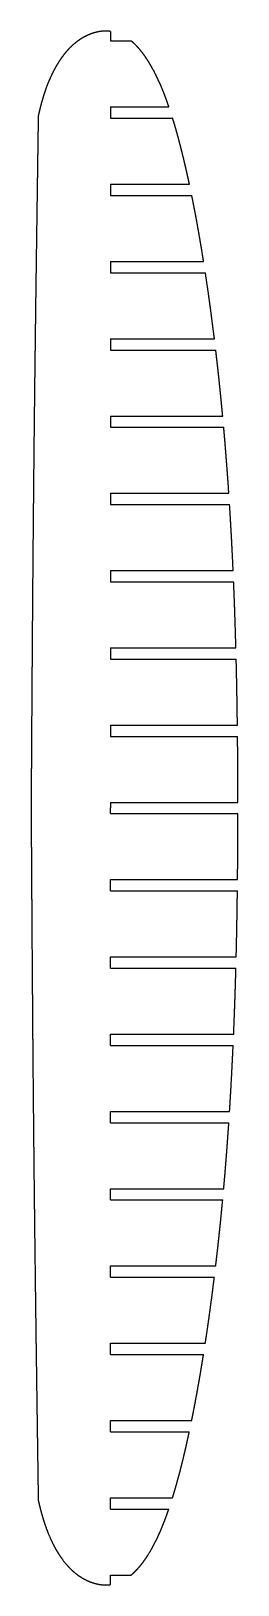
# Model space of a CAD drawing. Header units: metres. Extents: x 0 to 70, y -261 to 261.
import ezdxf

# ---------------------------------------------------------------- set-up
doc = ezdxf.new("R2010")
doc.units = ezdxf.units.M

msp = doc.modelspace()

# ---------------------------------------------------------------- linework, layer by layer
for p, q in [((26.92, 258.1, 951), (33.91, 258.1, 951)), ((26.92, 235.9, 951), (46.6, 235.9, 951)), ((26.92, 232.1, 951), (47.84, 232.1, 951)), ((26.92, 209.9, 951), (53.49, 209.9, 951)), ((26.92, 206.1, 951), (54.28, 206.1, 951)), ((26.92, 183.9, 951), (58.25, 183.9, 951)), ((26.92, 180.1, 951), (58.85, 180.1, 951)), ((26.92, 157.9, 951), (61.89, 157.9, 951)), ((26.92, 154.1, 951), (62.35, 154.1, 951)), ((26.92, 131.9, 951), (64.68, 131.9, 951)), ((26.92, 128.1, 951), (65.03, 128.1, 951)), ((26.92, 105.9, 951), (66.75, 105.9, 951)), ((26.92, 102.1, 951), (67, 102.1, 951)), ((26.92, 79.9, 951), (68.2, 79.9, 951)), ((26.92, 76.1, 951), (68.36, 76.1, 951)), ((26.92, 53.9, 951), (69.13, 53.9, 951)), ((26.92, 50.1, 951), (69.23, 50.1, 951)), ((26.92, 27.9, 951), (69.63, 27.9, 951)), ((26.92, 24.1, 951), (69.68, 24.1, 951)), ((26.92, 1.9, 951), (69.8, 1.9, 951)), ((26.92, -1.9, 951), (69.8, -1.9, 951)), ((26.92, -24.1, 951), (69.68, -24.1, 951)), ((26.92, -27.9, 951), (69.63, -27.9, 951)), ((26.92, -50.1, 951), (69.23, -50.1, 951)), ((26.92, -53.9, 951), (69.13, -53.9, 951)), ((26.92, -76.1, 951), (68.37, -76.1, 951)), ((26.92, -79.9, 951), (68.2, -79.9, 951)), ((26.92, -102.1, 951), (67, -102.1, 951)), ((26.92, -105.9, 951), (66.75, -105.9, 951)), ((26.92, -128.1, 951), (65.02, -128.1, 951)), ((26.92, -131.9, 951), (64.68, -131.9, 951)), ((26.92, -154.1, 951), (62.33, -154.1, 951)), ((26.92, -157.9, 951), (61.87, -157.9, 951)), ((26.92, -180.1, 951), (58.82, -180.1, 951)), ((26.92, -183.9, 951), (58.23, -183.9, 951)), ((26.92, -206.1, 951), (54.24, -206.1, 951)), ((26.92, -209.9, 951), (53.45, -209.9, 951)), ((26.92, -232.1, 951), (47.8, -232.1, 951)), ((26.92, -235.9, 951), (46.56, -235.9, 951)), ((26.92, -258.1, 951), (33.88, -258.1, 951))]:
    msp.add_line(p, q)
for points, knots in [([(26.92, 261.32, 951), (26.33, 261.4, 951), (25.74, 261.45, 951), (25.14, 261.46, 951), (24.55, 261.43, 951), (23.96, 261.38, 951), (23.37, 261.29, 951), (22.78, 261.18, 951), (21.99, 260.99, 951), (21.77, 260.94, 951), (21.55, 260.88, 951), (21.33, 260.81, 951), (21.12, 260.74, 951), (20.9, 260.67, 951), (20.68, 260.6, 951), (19.75, 260.26, 951), (19.04, 259.96, 951), (18.34, 259.63, 951), (17.67, 259.26, 951), (17.01, 258.86, 951), (16.37, 258.43, 951), (15.75, 257.98, 951), (14.33, 256.84, 951), (13.55, 256.13, 951), (12.81, 255.39, 951), (12.1, 254.61, 951), (11.43, 253.79, 951), (10.8, 252.96, 951), (10.2, 252.09, 951), (9.03, 250.29, 951), (8.47, 249.35, 951), (7.94, 248.39, 951), (7.44, 247.42, 951), (6.97, 246.43, 951), (6.53, 245.43, 951), (6.11, 244.42, 951), (5.21, 242.11, 951), (4.75, 240.81, 951), (4.32, 239.49, 951), (3.92, 238.17, 951), (3.56, 236.84, 951), (3.22, 235.5, 951), (2.9, 234.15, 951), (2.61, 232.8, 951)], [0, 0, 0, 0, 0, 0, 0, 0, 0, 0.117479, 0.117479, 0.117479, 0.117479, 0.117479, 0.117479, 0.117479, 0.162038, 0.162038, 0.162038, 0.162038, 0.162038, 0.162038, 0.162038, 0.312012, 0.312012, 0.312012, 0.312012, 0.312012, 0.312012, 0.312012, 0.51696, 0.51696, 0.51696, 0.51696, 0.51696, 0.51696, 0.51696, 0.730572, 0.730572, 0.730572, 0.730572, 0.730572, 0.730572, 0.730572, 1, 1, 1, 1, 1, 1, 1, 1, 1]), ([(46.6, 235.9, 951), (46.59, 235.93, 951), (46.58, 235.96, 951), (46.57, 235.99, 951), (46.56, 236.03, 951), (46.55, 236.06, 951), (46.54, 236.09, 951), (46.53, 236.12, 951), (46.31, 236.74, 951), (46.11, 237.33, 951), (45.9, 237.92, 951), (45.69, 238.5, 951), (45.47, 239.08, 951), (45.25, 239.67, 951), (45.02, 240.25, 951), (44.4, 241.81, 951), (44, 242.79, 951), (43.58, 243.77, 951), (43.15, 244.73, 951), (42.7, 245.69, 951), (42.23, 246.65, 951), (41.75, 247.59, 951), (40.82, 249.3, 951), (40.39, 250.07, 951), (39.94, 250.83, 951), (39.47, 251.59, 951), (38.99, 252.33, 951), (38.48, 253.05, 951), (37.95, 253.77, 951), (37.01, 254.96, 951), (36.61, 255.44, 951), (36.19, 255.92, 951), (35.76, 256.39, 951), (35.32, 256.84, 951), (34.86, 257.28, 951), (34.39, 257.7, 951), (33.91, 258.1, 951)], [0, 0, 0, 0, 0, 0, 0, 0, 0, 0.010273, 0.010273, 0.010273, 0.010273, 0.010273, 0.010273, 0.010273, 0.202887, 0.202887, 0.202887, 0.202887, 0.202887, 0.202887, 0.202887, 0.530626, 0.530626, 0.530626, 0.530626, 0.530626, 0.530626, 0.530626, 0.804406, 0.804406, 0.804406, 0.804406, 0.804406, 0.804406, 0.804406, 1, 1, 1, 1, 1, 1, 1, 1, 1]), ([(2.61, 232.8, 951), (2.61, 232.8, 951), (2.61, 232.8, 951), (2.61, 232.8, 951), (2.61, 232.8, 951), (2.62, 232.8, 951), (2.61, 232.8, 951), (2.61, 232.8, 951), (2.61, 232.8, 951), (2.61, 232.8, 951), (2.61, 232.8, 951), (2.61, 232.79, 951), (2.61, 232.79, 951), (2.61, 232.78, 951), (2.61, 232.77, 951), (2.61, 232.75, 951), (2.61, 232.74, 951), (2.61, 232.73, 951), (2.61, 232.71, 951), (2.61, 232.69, 951), (2.61, 232.67, 951), (2.61, 232.64, 951), (2.61, 232.59, 951), (2.61, 232.57, 951), (2.61, 232.55, 951), (2.61, 232.53, 951), (2.61, 232.5, 951), (2.61, 232.48, 951), (2.61, 232.45, 951), (2.61, 232.38, 951), (2.61, 232.33, 951), (2.61, 232.28, 951), (2.61, 232.22, 951), (2.61, 232.17, 951), (2.61, 232.1, 951), (2.6, 232.04, 951), (2.6, 231.89, 951), (2.6, 231.8, 951), (2.6, 231.71, 951), (2.6, 231.62, 951), (2.6, 231.51, 951), (2.6, 231.4, 951), (2.59, 231.29, 951), (2.59, 230.95, 951), (2.59, 230.73, 951), (2.58, 230.51, 951), (2.58, 230.29, 951), (2.58, 230.07, 951), (2.57, 229.86, 951), (2.57, 229.64, 951), (2.56, 229.06, 951), (2.56, 228.69, 951), (2.55, 228.33, 951), (2.55, 227.97, 951), (2.54, 227.61, 951), (2.54, 227.25, 951), (2.53, 226.88, 951), (2.51, 225.75, 951), (2.5, 224.98, 951), (2.49, 224.21, 951), (2.48, 223.44, 951), (2.47, 222.67, 951), (2.46, 221.9, 951), (2.45, 221.12, 951), (2.43, 219.83, 951), (2.42, 219.3, 951), (2.41, 218.75, 951), (2.41, 218.18, 951), (2.4, 217.59, 951), (2.39, 216.98, 951), (2.38, 216.36, 951), (2.37, 215.38, 951), (2.36, 215.05, 951), (2.36, 214.71, 951), (2.35, 214.37, 951), (2.35, 214.04, 951), (2.34, 213.7, 951), (2.34, 213.36, 951), (2.33, 212.61, 951), (2.32, 212.19, 951), (2.31, 211.77, 951), (2.31, 211.34, 951), (2.3, 210.9, 951), (2.3, 210.45, 951), (2.29, 210, 951), (2.25, 207.32, 951), (2.22, 205.1, 951), (2.19, 202.87, 951), (2.16, 200.64, 951), (2.13, 198.42, 951), (2.09, 196.19, 951), (2.06, 193.97, 951), (1.96, 186.37, 951), (1.88, 181.01, 951), (1.81, 175.64, 951), (1.74, 170.28, 951), (1.67, 164.91, 951), (1.6, 159.55, 951), (1.54, 154.18, 951), (1.42, 144.8, 951), (1.38, 140.78, 951), (1.33, 136.76, 951), (1.28, 132.74, 951), (1.24, 128.72, 951), (1.19, 124.71, 951), (1.15, 120.69, 951), (1.07, 112.54, 951), (1.03, 108.4, 951), (0.99, 104.26, 951), (0.95, 100.13, 951), (0.91, 95.99, 951), (0.87, 91.86, 951), (0.84, 87.72, 951), (0.77, 80.39, 951), (0.75, 77.19, 951), (0.72, 73.99, 951), (0.7, 70.79, 951), (0.67, 67.59, 951), (0.65, 64.39, 951), (0.62, 61.2, 951), (0.58, 55.24, 951), (0.56, 52.48, 951), (0.54, 49.72, 951), (0.52, 46.97, 951), (0.5, 44.21, 951), (0.48, 41.45, 951), (0.46, 38.69, 951), (0.43, 34.06, 951), (0.42, 32.18, 951), (0.41, 30.31, 951), (0.4, 28.43, 951), (0.38, 26.55, 951), (0.37, 24.68, 951), (0.36, 22.8, 951), (0.34, 20.19, 951), (0.34, 19.47, 951), (0.34, 18.78, 951), (0.33, 18.1, 951), (0.33, 17.44, 951), (0.32, 16.8, 951), (0.32, 16.18, 951), (0.31, 14.99, 951), (0.31, 14.41, 951), (0.3, 13.83, 951), (0.3, 13.24, 951), (0.3, 12.66, 951), (0.29, 12.08, 951), (0.29, 11.49, 951), (0.28, 10.23, 951), (0.28, 9.56, 951), (0.27, 8.88, 951), (0.27, 8.21, 951), (0.26, 7.53, 951), (0.26, 6.86, 951), (0.26, 6.18, 951), (0.25, 5.16, 951), (0.25, 4.82, 951), (0.24, 4.47, 951), (0.24, 4.13, 951), (0.24, 3.78, 951), (0.24, 3.44, 951), (0.24, 3.09, 951), (0.23, 2.56, 951), (0.23, 2.38, 951), (0.23, 2.21, 951), (0.23, 2.05, 951), (0.23, 1.89, 951), (0.23, 1.75, 951), (0.23, 1.62, 951), (0.22, 1.36, 951), (0.22, 1.25, 951), (0.22, 1.14, 951), (0.22, 1.03, 951), (0.22, 0.94, 951), (0.22, 0.85, 951), (0.22, 0.77, 951), (0.22, 0.65, 951), (0.22, 0.62, 951), (0.22, 0.58, 951), (0.22, 0.55, 951), (0.22, 0.52, 951), (0.22, 0.49, 951), (0.22, 0.46, 951), (0.22, 0.38, 951), (0.22, 0.34, 951), (0.22, 0.3, 951), (0.22, 0.27, 951), (0.22, 0.24, 951), (0.22, 0.21, 951), (0.22, 0.18, 951), (0.22, 0.13, 951), (0.22, 0.11, 951), (0.22, 0.09, 951), (0.22, 0.08, 951), (0.22, 0.06, 951), (0.22, 0.05, 951), (0.22, 0.04, 951), (0.22, 0.03, 951), (0.22, 0.02, 951), (0.22, 0.01, 951), (0.22, 0.01, 951), (0.22, 0, 951), (0.22, 0, 951), (0.22, 0, 951), (0.22, 0, 951), (0.22, 0, 951), (0.22, 0, 951), (0.22, 0, 951), (0.22, 0, 951), (0.22, 0, 951), (0.22, -0.01, 951), (0.22, -0.02, 951), (0.22, -0.03, 951), (0.22, -0.03, 951), (0.22, -0.05, 951), (0.22, -0.06, 951), (0.22, -0.08, 951), (0.22, -0.1, 951), (0.22, -0.14, 951), (0.22, -0.17, 951), (0.22, -0.2, 951), (0.22, -0.24, 951), (0.22, -0.28, 951), (0.22, -0.32, 951), (0.22, -0.37, 951), (0.22, -0.47, 951), (0.22, -0.52, 951), (0.22, -0.57, 951), (0.22, -0.63, 951), (0.22, -0.69, 951), (0.22, -0.76, 951), (0.22, -0.83, 951), (0.22, -0.98, 951), (0.22, -1.06, 951), (0.22, -1.14, 951), (0.22, -1.23, 951), (0.22, -1.33, 951), (0.23, -1.43, 951), (0.23, -1.54, 951), (0.23, -1.87, 951), (0.23, -2.09, 951), (0.23, -2.31, 951), (0.23, -2.52, 951), (0.23, -2.74, 951), (0.24, -2.96, 951), (0.24, -3.18, 951), (0.24, -3.77, 951), (0.24, -4.13, 951), (0.24, -4.49, 951), (0.25, -4.86, 951), (0.25, -5.22, 951), (0.25, -5.58, 951), (0.25, -5.95, 951), (0.26, -7.09, 951), (0.27, -7.86, 951), (0.27, -8.64, 951), (0.28, -9.41, 951), (0.28, -10.19, 951), (0.29, -10.96, 951), (0.29, -11.74, 951), (0.3, -13.03, 951), (0.3, -13.57, 951), (0.31, -14.13, 951), (0.31, -14.7, 951), (0.31, -15.29, 951), (0.32, -15.9, 951), (0.32, -16.52, 951), (0.33, -17.5, 951), (0.33, -17.84, 951), (0.33, -18.18, 951), (0.33, -18.52, 951), (0.34, -18.86, 951), (0.34, -19.2, 951), (0.34, -19.54, 951), (0.34, -20.29, 951), (0.35, -20.71, 951), (0.35, -21.14, 951), (0.35, -21.57, 951), (0.36, -22.01, 951), (0.36, -22.46, 951), (0.36, -22.91, 951), (0.38, -25.51, 951), (0.39, -27.66, 951), (0.41, -29.81, 951), (0.42, -31.96, 951), (0.43, -34.11, 951), (0.45, -36.26, 951), (0.46, -38.41, 951), (0.51, -45.92, 951), (0.55, -51.27, 951), (0.59, -56.63, 951), (0.63, -61.99, 951), (0.67, -67.35, 951), (0.71, -72.71, 951), (0.75, -78.07, 951), (0.83, -87.56, 951), (0.87, -91.69, 951), (0.91, -95.83, 951), (0.95, -99.96, 951), (0.98, -104.1, 951), (1.02, -108.23, 951), (1.07, -112.37, 951), (1.15, -120.52, 951), (1.19, -124.54, 951), (1.24, -128.56, 951), (1.28, -132.58, 951), (1.33, -136.6, 951), (1.37, -140.61, 951), (1.42, -144.63, 951), (1.51, -151.85, 951), (1.55, -155.05, 951), (1.59, -158.26, 951), (1.63, -161.46, 951), (1.67, -164.66, 951), (1.71, -167.86, 951), (1.75, -171.06, 951), (1.83, -177.11, 951), (1.87, -179.95, 951), (1.91, -182.8, 951), (1.95, -185.65, 951), (1.99, -188.49, 951), (2.03, -191.34, 951), (2.07, -194.19, 951), (2.13, -198.9, 951), (2.16, -200.77, 951), (2.18, -202.64, 951), (2.21, -204.51, 951), (2.24, -206.38, 951), (2.26, -208.24, 951), (2.29, -210.11, 951), (2.33, -212.71, 951), (2.34, -213.42, 951), (2.35, -214.11, 951), (2.36, -214.79, 951), (2.37, -215.44, 951), (2.38, -216.08, 951), (2.38, -216.7, 951), (2.4, -217.88, 951), (2.41, -218.46, 951), (2.42, -219.04, 951), (2.43, -219.62, 951), (2.44, -220.2, 951), (2.44, -220.79, 951), (2.45, -221.37, 951), (2.47, -222.62, 951), (2.48, -223.29, 951), (2.49, -223.96, 951), (2.5, -224.64, 951), (2.51, -225.31, 951), (2.52, -225.98, 951), (2.53, -226.65, 951), (2.54, -227.67, 951), (2.55, -228.01, 951), (2.55, -228.35, 951), (2.56, -228.7, 951), (2.56, -229.04, 951), (2.57, -229.38, 951), (2.57, -229.73, 951), (2.58, -230.26, 951), (2.58, -230.44, 951), (2.58, -230.61, 951), (2.59, -230.77, 951), (2.59, -230.92, 951), (2.59, -231.06, 951), (2.59, -231.2, 951), (2.6, -231.45, 951), (2.6, -231.56, 951), (2.6, -231.67, 951), (2.6, -231.78, 951), (2.6, -231.87, 951), (2.6, -231.96, 951), (2.6, -232.04, 951), (2.61, -232.15, 951), (2.61, -232.19, 951), (2.61, -232.23, 951), (2.61, -232.26, 951), (2.61, -232.29, 951), (2.61, -232.32, 951), (2.61, -232.35, 951), (2.61, -232.42, 951), (2.61, -232.46, 951), (2.61, -232.5, 951), (2.61, -232.54, 951), (2.61, -232.57, 951), (2.61, -232.6, 951), (2.61, -232.62, 951), (2.61, -232.67, 951), (2.61, -232.69, 951), (2.61, -232.71, 951), (2.61, -232.73, 951), (2.61, -232.74, 951), (2.61, -232.75, 951), (2.61, -232.76, 951), (2.61, -232.78, 951), (2.61, -232.78, 951), (2.61, -232.79, 951), (2.61, -232.79, 951), (2.61, -232.79, 951), (2.61, -232.8, 951), (2.61, -232.8, 951), (2.61, -232.8, 951), (2.62, -232.8, 951), (2.62, -232.8, 951), (2.62, -232.8, 951), (2.61, -232.8, 951), (2.61, -232.8, 951), (2.61, -232.8, 951), (2.61, -232.8, 951)], [0, 0, 0, 0, 0, 0, 0, 0, 0, 0.002268, 0.002268, 0.002268, 0.002268, 0.002268, 0.002268, 0.002268, 0.004638, 0.004638, 0.004638, 0.004638, 0.004638, 0.004638, 0.004638, 0.007244, 0.007244, 0.007244, 0.007244, 0.007244, 0.007244, 0.007244, 0.008903, 0.008903, 0.008903, 0.008903, 0.008903, 0.008903, 0.008903, 0.011272, 0.011272, 0.011272, 0.011272, 0.011272, 0.011272, 0.011272, 0.013879, 0.013879, 0.013879, 0.013879, 0.013879, 0.013879, 0.013879, 0.018485, 0.018485, 0.018485, 0.018485, 0.018485, 0.018485, 0.018485, 0.026121, 0.026121, 0.026121, 0.026121, 0.026121, 0.026121, 0.026121, 0.04237, 0.04237, 0.04237, 0.04237, 0.04237, 0.04237, 0.04237, 0.053311, 0.053311, 0.053311, 0.053311, 0.053311, 0.053311, 0.053311, 0.05906, 0.05906, 0.05906, 0.05906, 0.05906, 0.05906, 0.05906, 0.066096, 0.066096, 0.066096, 0.066096, 0.066096, 0.066096, 0.066096, 0.100424, 0.100424, 0.100424, 0.100424, 0.100424, 0.100424, 0.100424, 0.183157, 0.183157, 0.183157, 0.183157, 0.183157, 0.183157, 0.183157, 0.245112, 0.245112, 0.245112, 0.245112, 0.245112, 0.245112, 0.245112, 0.308874, 0.308874, 0.308874, 0.308874, 0.308874, 0.308874, 0.308874, 0.358194, 0.358194, 0.358194, 0.358194, 0.358194, 0.358194, 0.358194, 0.400712, 0.400712, 0.400712, 0.400712, 0.400712, 0.400712, 0.400712, 0.429648, 0.429648, 0.429648, 0.429648, 0.429648, 0.429648, 0.429648, 0.440972, 0.440972, 0.440972, 0.440972, 0.440972, 0.440972, 0.440972, 0.451917, 0.451917, 0.451917, 0.451917, 0.451917, 0.451917, 0.451917, 0.46458, 0.46458, 0.46458, 0.46458, 0.46458, 0.46458, 0.46458, 0.471061, 0.471061, 0.471061, 0.471061, 0.471061, 0.471061, 0.471061, 0.474627, 0.474627, 0.474627, 0.474627, 0.474627, 0.474627, 0.474627, 0.478193, 0.478193, 0.478193, 0.478193, 0.478193, 0.478193, 0.478193, 0.479976, 0.479976, 0.479976, 0.479976, 0.479976, 0.479976, 0.479976, 0.482948, 0.482948, 0.482948, 0.482948, 0.482948, 0.482948, 0.482948, 0.48592, 0.48592, 0.48592, 0.48592, 0.48592, 0.48592, 0.48592, 0.489075, 0.489075, 0.489075, 0.489075, 0.489075, 0.489075, 0.489075, 0.492074, 0.492074, 0.492074, 0.492074, 0.492074, 0.492074, 0.492074, 0.495045, 0.495045, 0.495045, 0.495045, 0.495045, 0.495045, 0.495045, 0.498017, 0.498017, 0.498017, 0.498017, 0.498017, 0.498017, 0.498017, 0.500493, 0.500493, 0.500493, 0.500493, 0.500493, 0.500493, 0.500493, 0.502969, 0.502969, 0.502969, 0.502969, 0.502969, 0.502969, 0.502969, 0.507782, 0.507782, 0.507782, 0.507782, 0.507782, 0.507782, 0.507782, 0.515763, 0.515763, 0.515763, 0.515763, 0.515763, 0.515763, 0.515763, 0.532743, 0.532743, 0.532743, 0.532743, 0.532743, 0.532743, 0.532743, 0.544177, 0.544177, 0.544177, 0.544177, 0.544177, 0.544177, 0.544177, 0.550184, 0.550184, 0.550184, 0.550184, 0.550184, 0.550184, 0.550184, 0.557537, 0.557537, 0.557537, 0.557537, 0.557537, 0.557537, 0.557537, 0.592002, 0.592002, 0.592002, 0.592002, 0.592002, 0.592002, 0.592002, 0.677945, 0.677945, 0.677945, 0.677945, 0.677945, 0.677945, 0.677945, 0.744258, 0.744258, 0.744258, 0.744258, 0.744258, 0.744258, 0.744258, 0.808718, 0.808718, 0.808718, 0.808718, 0.808718, 0.808718, 0.808718, 0.860056, 0.860056, 0.860056, 0.860056, 0.860056, 0.860056, 0.860056, 0.905722, 0.905722, 0.905722, 0.905722, 0.905722, 0.905722, 0.905722, 0.935685, 0.935685, 0.935685, 0.935685, 0.935685, 0.935685, 0.935685, 0.947411, 0.947411, 0.947411, 0.947411, 0.947411, 0.947411, 0.947411, 0.958743, 0.958743, 0.958743, 0.958743, 0.958743, 0.958743, 0.958743, 0.971854, 0.971854, 0.971854, 0.971854, 0.971854, 0.971854, 0.971854, 0.978565, 0.978565, 0.978565, 0.978565, 0.978565, 0.978565, 0.978565, 0.982257, 0.982257, 0.982257, 0.982257, 0.982257, 0.982257, 0.982257, 0.985949, 0.985949, 0.985949, 0.985949, 0.985949, 0.985949, 0.985949, 0.987795, 0.987795, 0.987795, 0.987795, 0.987795, 0.987795, 0.987795, 0.990872, 0.990872, 0.990872, 0.990872, 0.990872, 0.990872, 0.990872, 0.993949, 0.993949, 0.993949, 0.993949, 0.993949, 0.993949, 0.993949, 0.996103, 0.996103, 0.996103, 0.996103, 0.996103, 0.996103, 0.996103, 1, 1, 1, 1, 1, 1, 1, 1, 1]), ([(53.49, 209.9, 951), (53.25, 211.02, 951), (53, 212.15, 951), (52.76, 213.27, 951), (52.5, 214.39, 951), (52.25, 215.51, 951), (51.99, 216.62, 951), (51.72, 217.74, 951), (51.08, 220.37, 951), (50.71, 221.89, 951), (50.32, 223.4, 951), (49.92, 224.91, 951), (49.51, 226.42, 951), (49.09, 227.92, 951), (48.66, 229.42, 951), (48.16, 231.06, 951), (48.11, 231.21, 951), (48.07, 231.36, 951), (48.02, 231.51, 951), (47.98, 231.66, 951), (47.93, 231.81, 951), (47.89, 231.95, 951), (47.84, 232.1, 951)], [0, 0, 0, 0, 0, 0, 0, 0, 0, 0.400683, 0.400683, 0.400683, 0.400683, 0.400683, 0.400683, 0.400683, 0.945173, 0.945173, 0.945173, 0.945173, 0.945173, 0.945173, 0.945173, 1, 1, 1, 1, 1, 1, 1, 1, 1]), ([(58.25, 183.9, 951), (58.2, 184.27, 951), (58.14, 184.64, 951), (58.08, 185.01, 951), (58.02, 185.38, 951), (57.96, 185.75, 951), (57.9, 186.13, 951), (57.84, 186.5, 951), (57.38, 189.28, 951), (56.98, 191.69, 951), (56.56, 194.1, 951), (56.13, 196.5, 951), (55.69, 198.91, 951), (55.23, 201.31, 951), (54.76, 203.71, 951), (54.28, 206.1, 951)], [0, 0, 0, 0, 0, 0, 0, 0, 0, 0.13324, 0.13324, 0.13324, 0.13324, 0.13324, 0.13324, 0.13324, 1, 1, 1, 1, 1, 1, 1, 1, 1]), ([(64.68, 131.9, 951), (64.59, 132.95, 951), (64.49, 134, 951), (64.39, 135.05, 951), (64.28, 136.1, 951), (64.18, 137.15, 951), (64.08, 138.2, 951), (63.97, 139.25, 951), (63.73, 141.57, 951), (63.6, 142.84, 951), (63.47, 144.1, 951), (63.33, 145.37, 951), (63.2, 146.63, 951), (63.06, 147.89, 951), (62.92, 149.14, 951), (62.72, 150.86, 951), (62.67, 151.32, 951), (62.62, 151.79, 951), (62.56, 152.25, 951), (62.51, 152.71, 951), (62.45, 153.17, 951), (62.4, 153.64, 951), (62.35, 154.1, 951)], [0, 0, 0, 0, 0, 0, 0, 0, 0, 0.376275, 0.376275, 0.376275, 0.376275, 0.376275, 0.376275, 0.376275, 0.831803, 0.831803, 0.831803, 0.831803, 0.831803, 0.831803, 0.831803, 1, 1, 1, 1, 1, 1, 1, 1, 1]), ([(66.75, 105.9, 951), (66.67, 107.12, 951), (66.59, 108.35, 951), (66.5, 109.57, 951), (66.41, 110.8, 951), (66.33, 112.02, 951), (66.24, 113.25, 951), (66.14, 114.47, 951), (65.97, 116.72, 951), (65.89, 117.76, 951), (65.81, 118.79, 951), (65.73, 119.82, 951), (65.65, 120.85, 951), (65.56, 121.88, 951), (65.48, 122.91, 951), (65.35, 124.46, 951), (65.3, 124.98, 951), (65.26, 125.5, 951), (65.21, 126.02, 951), (65.17, 126.54, 951), (65.12, 127.06, 951), (65.07, 127.58, 951), (65.03, 128.1, 951)], [0, 0, 0, 0, 0, 0, 0, 0, 0, 0.440233, 0.440233, 0.440233, 0.440233, 0.440233, 0.440233, 0.440233, 0.811621, 0.811621, 0.811621, 0.811621, 0.811621, 0.811621, 0.811621, 1, 1, 1, 1, 1, 1, 1, 1, 1]), ([(68.2, 79.9, 951), (68.2, 79.95, 951), (68.19, 80, 951), (68.19, 80.06, 951), (68.19, 80.11, 951), (68.19, 80.16, 951), (68.18, 80.21, 951), (68.18, 80.27, 951), (68.06, 83.04, 951), (67.93, 85.77, 951), (67.79, 88.49, 951), (67.65, 91.21, 951), (67.49, 93.94, 951), (67.34, 96.66, 951), (67.17, 99.38, 951), (67, 102.1, 951)], [0, 0, 0, 0, 0, 0, 0, 0, 0, 0.018881, 0.018881, 0.018881, 0.018881, 0.018881, 0.018881, 0.018881, 1, 1, 1, 1, 1, 1, 1, 1, 1]), ([(69.8, 1.9, 951), (69.8, 2.72, 951), (69.8, 3.55, 951), (69.79, 4.37, 951), (69.79, 5.2, 951), (69.79, 6.02, 951), (69.79, 6.84, 951), (69.79, 7.67, 951), (69.78, 10.44, 951), (69.77, 12.39, 951), (69.76, 14.34, 951), (69.75, 16.3, 951), (69.73, 18.25, 951), (69.72, 20.2, 951), (69.7, 22.15, 951), (69.68, 24.1, 951)], [0, 0, 0, 0, 0, 0, 0, 0, 0, 0.296905, 0.296905, 0.296905, 0.296905, 0.296905, 0.296905, 0.296905, 1, 1, 1, 1, 1, 1, 1, 1, 1]), ([(65.02, -128.1, 951), (65.05, -127.84, 951), (65.07, -127.57, 951), (65.09, -127.31, 951), (65.12, -127.04, 951), (65.14, -126.78, 951), (65.16, -126.52, 951), (65.19, -126.25, 951), (65.43, -123.48, 951), (65.64, -120.97, 951), (65.84, -118.46, 951), (66.04, -115.95, 951), (66.22, -113.44, 951), (66.41, -110.93, 951), (66.58, -108.41, 951), (66.75, -105.9, 951)], [0, 0, 0, 0, 0, 0, 0, 0, 0, 0.095188, 0.095188, 0.095188, 0.095188, 0.095188, 0.095188, 0.095188, 1, 1, 1, 1, 1, 1, 1, 1, 1]), ([(62.33, -154.1, 951), (62.37, -153.76, 951), (62.41, -153.43, 951), (62.45, -153.09, 951), (62.49, -152.75, 951), (62.53, -152.41, 951), (62.57, -152.08, 951), (62.61, -151.74, 951), (62.91, -149.12, 951), (63.17, -146.85, 951), (63.41, -144.57, 951), (63.66, -142.29, 951), (63.89, -140.01, 951), (64.12, -137.73, 951), (64.34, -135.44, 951), (64.57, -133, 951), (64.59, -132.85, 951), (64.6, -132.69, 951), (64.62, -132.53, 951), (64.63, -132.37, 951), (64.65, -132.22, 951), (64.66, -132.06, 951), (64.68, -131.9, 951)], [0, 0, 0, 0, 0, 0, 0, 0, 0, 0.121737, 0.121737, 0.121737, 0.121737, 0.121737, 0.121737, 0.121737, 0.943247, 0.943247, 0.943247, 0.943247, 0.943247, 0.943247, 0.943247, 1, 1, 1, 1, 1, 1, 1, 1, 1]), ([(54.24, -206.1, 951), (54.71, -203.82, 951), (55.16, -201.53, 951), (55.59, -199.24, 951), (56.02, -196.95, 951), (56.43, -194.66, 951), (56.83, -192.37, 951), (57.22, -190.07, 951), (57.68, -187.29, 951), (57.76, -186.8, 951), (57.84, -186.32, 951), (57.92, -185.84, 951), (58, -185.35, 951), (58.08, -184.87, 951), (58.15, -184.38, 951), (58.23, -183.9, 951)], [0, 0, 0, 0, 0, 0, 0, 0, 0, 0.826168, 0.826168, 0.826168, 0.826168, 0.826168, 0.826168, 0.826168, 1, 1, 1, 1, 1, 1, 1, 1, 1]), ([(47.8, -232.1, 951), (48.31, -230.46, 951), (48.8, -228.82, 951), (49.27, -227.17, 951), (49.73, -225.51, 951), (50.17, -223.85, 951), (50.59, -222.19, 951), (51.01, -220.53, 951), (51.69, -217.74, 951), (51.95, -216.63, 951), (52.21, -215.51, 951), (52.47, -214.39, 951), (52.72, -213.27, 951), (52.97, -212.15, 951), (53.21, -211.02, 951), (53.45, -209.9, 951)], [0, 0, 0, 0, 0, 0, 0, 0, 0, 0.599024, 0.599024, 0.599024, 0.599024, 0.599024, 0.599024, 0.599024, 1, 1, 1, 1, 1, 1, 1, 1, 1]), ([(2.61, -232.8, 951), (2.95, -234.35, 951), (3.31, -235.9, 951), (3.71, -237.43, 951), (4.14, -238.96, 951), (4.62, -240.47, 951), (5.14, -241.97, 951), (5.71, -243.45, 951), (6.82, -246.07, 951), (7.34, -247.21, 951), (7.9, -248.33, 951), (8.49, -249.43, 951), (9.13, -250.52, 951), (9.81, -251.57, 951), (10.54, -252.59, 951), (12.26, -254.78, 951), (13.28, -255.92, 951), (14.38, -257, 951), (15.56, -257.99, 951), (16.83, -258.87, 951), (18.17, -259.63, 951), (19.58, -260.25, 951), (21.74, -260.95, 951), (22.47, -261.14, 951), (23.2, -261.29, 951), (23.94, -261.4, 951), (24.69, -261.46, 951), (25.44, -261.47, 951), (26.18, -261.42, 951), (26.92, -261.32, 951)], [0, 0, 0, 0, 0, 0, 0, 0, 0, 0.02000905, 0.02000905, 0.02000905, 0.02000905, 0.02000905, 0.02000905, 0.02000905, 0.03583593, 0.03583593, 0.03583593, 0.03583593, 0.03583593, 0.03583593, 0.03583593, 0.05513814, 0.05513814, 0.05513814, 0.05513814, 0.05513814, 0.05513814, 0.05513814, 0.06453924, 0.06453924, 0.06453924, 0.06453924, 0.06453924, 0.06453924, 0.06453924, 0.06453924, 0.06453924]), ([(33.88, -258.1, 951), (34.09, -257.92, 951), (34.31, -257.74, 951), (34.52, -257.55, 951), (34.73, -257.36, 951), (34.93, -257.17, 951), (35.14, -256.97, 951), (35.33, -256.77, 951), (36.22, -255.87, 951), (36.87, -255.13, 951), (37.49, -254.37, 951), (38.08, -253.59, 951), (38.64, -252.79, 951), (39.18, -251.97, 951), (39.7, -251.14, 951), (40.87, -249.16, 951), (41.51, -248.01, 951), (42.11, -246.85, 951), (42.69, -245.66, 951), (43.24, -244.47, 951), (43.76, -243.26, 951), (44.27, -242.05, 951), (44.98, -240.25, 951), (45.21, -239.67, 951), (45.43, -239.09, 951), (45.64, -238.5, 951), (45.86, -237.92, 951), (46.07, -237.33, 951), (46.27, -236.74, 951), (46.49, -236.12, 951), (46.5, -236.09, 951), (46.51, -236.06, 951), (46.52, -236.03, 951), (46.53, -236, 951), (46.54, -235.96, 951), (46.55, -235.93, 951), (46.56, -235.9, 951)], [0, 0, 0, 0, 0, 0, 0, 0, 0, 0.087279, 0.087279, 0.087279, 0.087279, 0.087279, 0.087279, 0.087279, 0.390502, 0.390502, 0.390502, 0.390502, 0.390502, 0.390502, 0.390502, 0.796951, 0.796951, 0.796951, 0.796951, 0.796951, 0.796951, 0.796951, 0.989603, 0.989603, 0.989603, 0.989603, 0.989603, 0.989603, 0.989603, 1, 1, 1, 1, 1, 1, 1, 1, 1])]:
    msp.add_open_spline(points, degree=8, knots=knots)
for points, degree in [([(26.92, 261.32, 951), (26.92, 258.1, 951)], 1), ([(26.92, 235.9, 951), (26.92, 232.1, 951)], 1), ([(26.92, 209.9, 951), (26.92, 206.1, 951)], 1), ([(26.92, 183.9, 951), (26.92, 180.1, 951)], 1), ([(61.89, 157.9, 951), (61.55, 160.68, 951), (61.2, 163.46, 951), (60.83, 166.24, 951), (60.46, 169.01, 951), (60.08, 171.79, 951), (59.68, 174.56, 951), (59.27, 177.33, 951), (58.85, 180.1, 951)], 8), ([(26.92, 157.9, 951), (26.92, 154.1, 951)], 1), ([(26.92, 131.9, 951), (26.92, 128.1, 951)], 1), ([(26.92, 105.9, 951), (26.92, 102.1, 951)], 1), ([(26.92, 79.9, 951), (26.92, 76.1, 951)], 1), ([(69.13, 53.9, 951), (69.05, 56.68, 951), (68.97, 59.45, 951), (68.89, 62.23, 951), (68.8, 65, 951), (68.7, 67.78, 951), (68.59, 70.55, 951), (68.48, 73.33, 951), (68.36, 76.1, 951)], 8), ([(26.92, 53.9, 951), (26.92, 50.1, 951)], 1), ([(69.63, 27.9, 951), (69.6, 30.68, 951), (69.56, 33.45, 951), (69.52, 36.23, 951), (69.47, 39, 951), (69.42, 41.78, 951), (69.36, 44.55, 951), (69.3, 47.33, 951), (69.23, 50.1, 951)], 8), ([(26.92, 27.9, 951), (26.92, 24.1, 951)], 1), ([(26.92, 1.9, 951), (26.92, 0, 951)], 1), ([(26.92, -1.9, 951), (26.92, 0, 951)], 1), ([(69.68, -24.1, 951), (69.71, -21.33, 951), (69.73, -18.55, 951), (69.75, -15.78, 951), (69.77, -13, 951), (69.78, -10.23, 951), (69.79, -7.45, 951), (69.79, -4.68, 951), (69.8, -1.9, 951)], 8), ([(26.92, -27.9, 951), (26.92, -24.1, 951)], 1), ([(69.23, -50.1, 951), (69.3, -47.33, 951), (69.36, -44.55, 951), (69.42, -41.78, 951), (69.47, -39, 951), (69.52, -36.23, 951), (69.56, -33.45, 951), (69.6, -30.68, 951), (69.63, -27.9, 951)], 8), ([(26.92, -53.9, 951), (26.92, -50.1, 951)], 1), ([(68.37, -76.1, 951), (68.48, -73.33, 951), (68.59, -70.55, 951), (68.7, -67.78, 951), (68.8, -65, 951), (68.89, -62.23, 951), (68.98, -59.45, 951), (69.06, -56.68, 951), (69.13, -53.9, 951)], 8), ([(26.92, -79.9, 951), (26.92, -76.1, 951)], 1), ([(67, -102.1, 951), (67.17, -99.33, 951), (67.34, -96.55, 951), (67.5, -93.78, 951), (67.66, -91, 951), (67.8, -88.23, 951), (67.94, -85.45, 951), (68.07, -82.68, 951), (68.2, -79.9, 951)], 8), ([(26.92, -105.9, 951), (26.92, -102.1, 951)], 1), ([(26.92, -131.9, 951), (26.92, -128.1, 951)], 1), ([(26.92, -157.9, 951), (26.92, -154.1, 951)], 1), ([(58.82, -180.1, 951), (59.25, -177.33, 951), (59.66, -174.56, 951), (60.06, -171.79, 951), (60.44, -169.01, 951), (60.82, -166.24, 951), (61.18, -163.46, 951), (61.53, -160.68, 951), (61.87, -157.9, 951)], 8), ([(26.92, -183.9, 951), (26.92, -180.1, 951)], 1), ([(26.92, -209.9, 951), (26.92, -206.1, 951)], 1), ([(26.92, -235.9, 951), (26.92, -232.1, 951)], 1), ([(26.92, -261.32, 951), (26.92, -258.1, 951)], 1)]:
    msp.add_open_spline(points, degree=degree)

doc.saveas('drawing.dxf')
